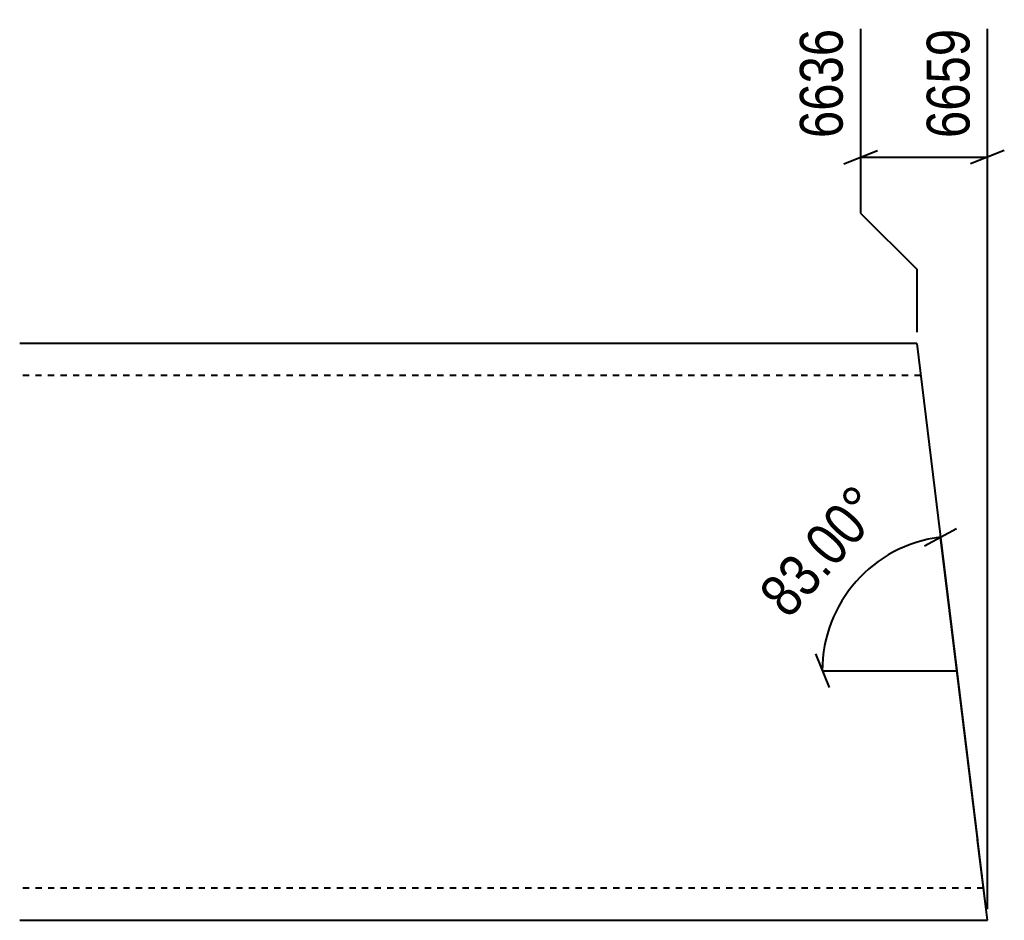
# Model space of a CAD drawing. Header units: millimetres. Extents: x 10 to 19605, y 10 to 297.
# Drawn here: x 6366.9 to 6674.3, y 15.8 to 296.7 of the extents above; entities that cross this region are included whole.
import ezdxf

# ---------------------------------------------------------------- set-up
doc = ezdxf.new("R2010")
doc.units = ezdxf.units.MM
doc.linetypes.add('DXK_LINE_DOT2', pattern=[3.9198, 1.9599, -1.9599])
doc.layers.add('MÅLSÆTNING', color=7, linetype='Continuous')
doc.layers.add('STÅL', color=7, linetype='Continuous')
doc.styles.add('Arial Narrow', font='ARIALN.TTF', dxfattribs={"height": 0.2})

msp = doc.modelspace()

# ---------------------------------------------------------------- linework, layer by layer
at = {"layer": 'MÅLSÆTNING', "color": 7, "linetype": 'Continuous'}
for p, q in [((6629.4, 293.94), (6629.4, 236.37)), ((6669, 19.25), (6669, 293.94)), ((6624.15, 251.77), (6634.65, 255.97)), ((6674.25, 255.97), (6663.75, 251.77)), ((6629.4, 253.87), (6669, 253.87)), ((6629.4, 236.37), (6646.9, 218.87)), ((6646.9, 218.87), (6646.9, 199.25)), ((6649.37, 132.56), (6659.28, 138.01)), ((6668.57, 19.22), (6654.32, 135.29)), ((6654.32, 135.29), (6659.44, 93.6)), ((6615.34, 98.85), (6619.54, 88.35)), ((6617.44, 93.6), (6659.44, 93.6))]:
    msp.add_line(p, q, dxfattribs=at)
msp.add_arc((6659.44, 93.6), 42, 97, 180, dxfattribs=at)
at = {"layer": 'STÅL', "color": 2, "linetype": 'Continuous'}
for p, q in [((6646.9, 195.75), (6366.9, 195.75)), ((6646.9, 195.75), (6665.93, 40.75)), ((6669, 15.75), (6665.93, 40.75)), ((6366.9, 15.75), (6669, 15.75))]:
    msp.add_line(p, q, dxfattribs=at)
at = {"layer": 'STÅL', "color": 7, "linetype": 'DXK_LINE_DOT2'}
for p, q in [((6648.13, 185.75), (6366.9, 185.75)), ((6667.77, 25.75), (6666.64, 35.01)), ((6667.77, 25.75), (6366.9, 25.75))]:
    msp.add_line(p, q, dxfattribs=at)

# ---------------------------------------------------------------- next in the draw order: wipeouts: each hides what was drawn before it
at = {"color": 0, "linetype": 'Continuous'}
for points in [[(6626.6, 296.74), (6607, 296.74), (6607, 257.02), (6626.6, 257.02)], [(6666.2, 296.74), (6646.6, 296.74), (6646.6, 257.02), (6666.2, 257.02)]]:
    msp.add_wipeout(points, dxfattribs=at).dxf.layer = 'MÅLSÆTNING'
at = {"color": 0}
msp.add_wipeout([(6641.23, 144.07), (6626.55, 157.06), (6592.45, 118.51), (6607.13, 105.52)], dxfattribs=at).dxf.layer = 'MÅLSÆTNING'

# ---------------------------------------------------------------- next in the draw order: texts
at = {"layer": 'MÅLSÆTNING', "color": 3, "linetype": 'Continuous', "style": 'Arial Narrow'}
for s, p in [('6636', (6623.8, 259.82)), ('6659', (6663.4, 259.82))]:
    msp.add_text(s, height=13.362, rotation=90.0002, dxfattribs=at).set_placement(p)
at = {"layer": 'MÅLSÆTNING', "color": 3, "style": 'Arial Narrow'}
msp.add_text('83.00°', height=13.362, rotation=48.5009, dxfattribs=at).set_placement((6606.89, 109.47))

doc.saveas('drawing.dxf')
